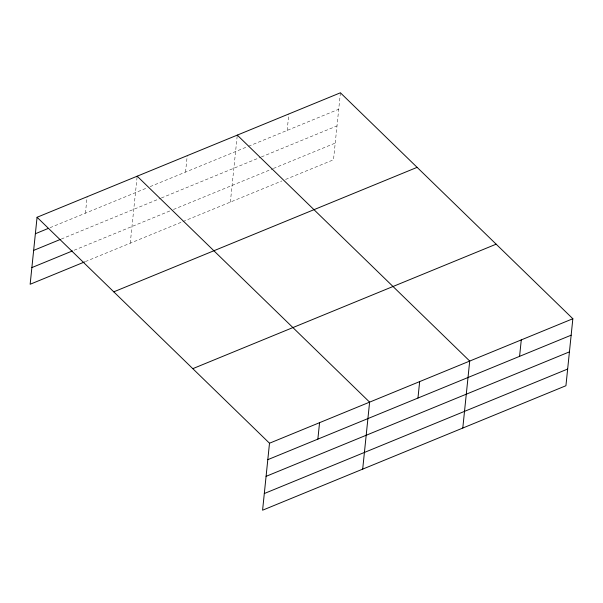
<?xml version="1.0" encoding="UTF-8"?>
<svg xmlns="http://www.w3.org/2000/svg" width="603" height="603" viewBox="0 0 603 603"><rect width="100%" height="100%" fill="white"/><g stroke="black" fill="none" stroke-linecap="round" stroke-linejoin="round"><path stroke-width="0.45" stroke-dasharray="3.02 2.26" d="M85.422 213.183L87.126 196.736M130.256 243.182L137.175 176.197M185.528 172.104L187.232 155.657M230.361 202.103L237.281 135.117M287.149 130.399L288.852 113.952M340.416 92.794L333.497 159.78L284.503 179.882M50.041 227.7L146.695 188.038M150.147 186.621L247.614 146.619M248.474 146.273L338.72 109.233M61.265 239.067L160.504 198.342M161.37 197.988L260.504 157.308M261.363 156.953L336.994 125.914M74.161 250.23L169.948 210.922M173.4 209.505L272.481 168.848M273.34 168.493L335.223 143.099M85.377 261.596L182.031 221.934M182.897 221.58L281.925 180.938"/><path stroke-width="0.9" d="M37.069 217.276L269.503 443.22L262.584 510.206L565.931 385.724L572.85 318.738L340.416 92.794L37.069 217.276L30.15 284.262L84.518 261.951M317.856 439.127L319.56 422.68M362.689 469.126L369.609 402.141L137.175 176.197M417.962 398.048L419.658 381.601M462.787 428.047L469.714 361.061L237.281 135.117M519.582 356.343L521.278 339.904M35.373 233.723L48.315 228.409M33.647 250.396L60.398 239.421M31.876 267.581L72.435 250.938M113.779 291.837L417.118 167.355M192.802 368.659L496.148 244.177M269.503 443.22L572.85 318.738M267.807 459.667L571.154 335.185M266.081 476.347L569.428 351.866M264.302 493.533L567.649 369.044"/></g></svg>
